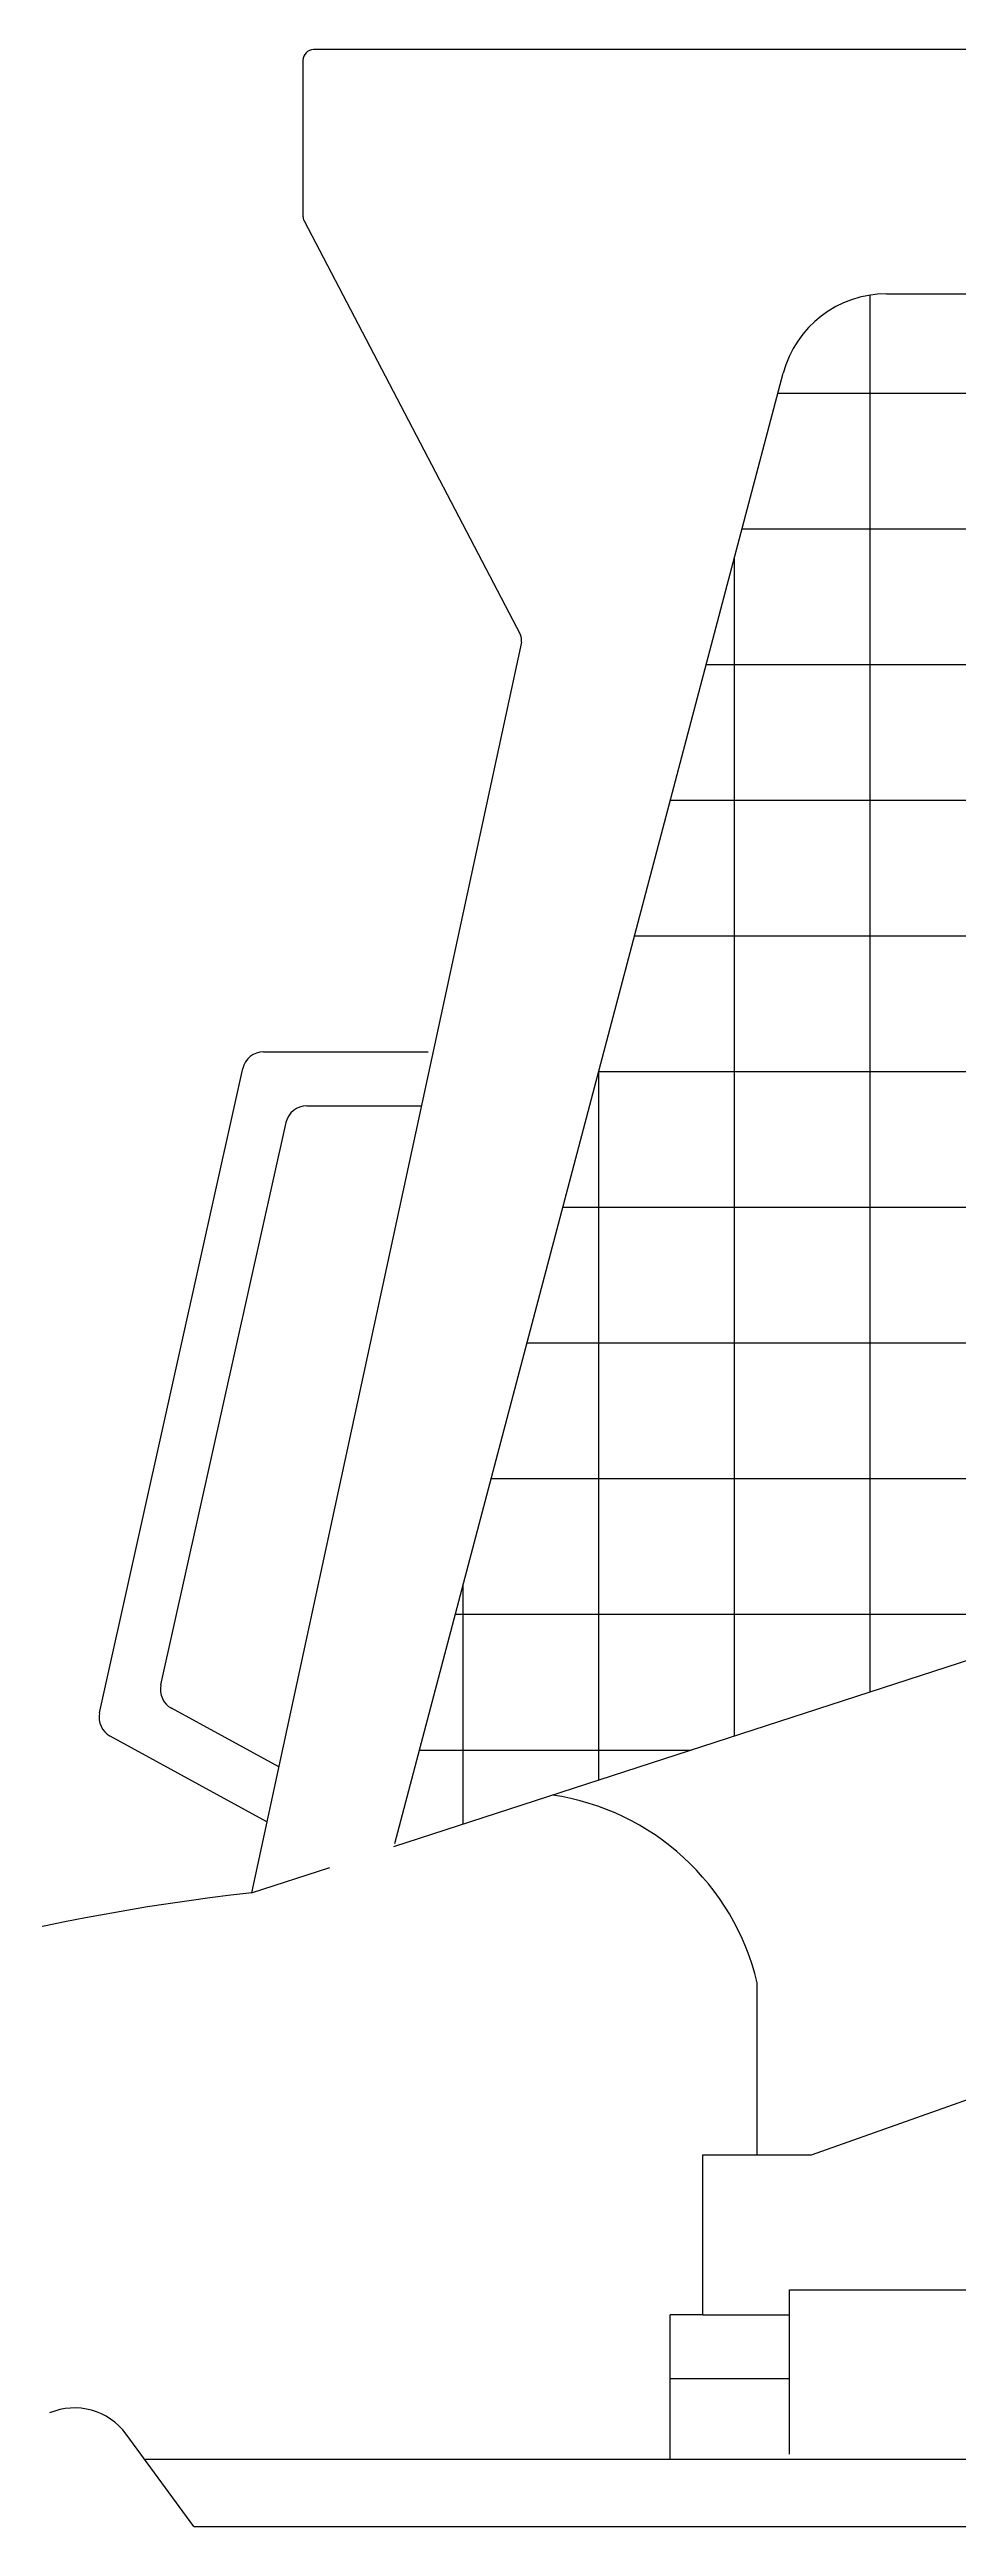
# Model space of a CAD drawing. Extents: x -121210 to 57230, y 84783 to 157800.
# Drawn here: x -31092 to -30671, y 120426 to 121575 of the extents above; entities that cross this region are included whole.
import ezdxf

# ---------------------------------------------------------------- set-up
doc = ezdxf.new("R2010")
doc.units = 0
doc.header["$MEASUREMENT"] = 0
doc.layers.get('0').update_dxf_attribs({"linetype": 'CONTINUOUS'})
doc.styles.add('arial', font='', dxfattribs={"width": 0.8})
doc.styles.get('arial').set_extended_font_data('Arial Black')

# ---------------------------------------------------------------- blocks, each defined once
blk = doc.blocks.new('A$C08295C3F')
h = blk.add_hatch()
h.set_pattern_fill('NET', color=256, scale=39.636823, style=0)
h.set_pattern_definition([(180, (14714.15, 6615.49), (0, 125.8469), []), (90, (14714.15, 6615.49), (125.8469, 8e-15), [])])
edge = h.paths.add_edge_path()
edge.add_line((3019.5, 3663.8), (3704.9, 3663.8))
edge.add_line((3201.6, 2431.2), (3704.9, 3663.8))
edge.add_arc((3019.5, 3564.8), 99, 90, 165.1914)
edge.add_line((2563.3, 2226.5), (2923.8, 3590.1))
edge.add_line((2562.5, 2223.5), (3201.6, 2431.2))
for p, q in [((4383.7, 3890.4), (2488.1, 3890.4)), ((2478.2, 3880.4), (2478.2, 3736)), ((2479.3, 3731.4), (2680, 3347.4)), ((3019.5, 3663.8), (3704.9, 3663.8)), ((2563.3, 2226.5), (2923.8, 3590.1)), ((2680.9, 3340.7), (2430.6, 2180.6)), ((2289.5, 2347.7), (2422.4, 2945.2)), ((2441.7, 2960.7), (2594.4, 2960.7)), ((2346.5, 2373.5), (2462.5, 2895.2)), ((2481.8, 2910.7), (2588.1, 2910.7)), ((2950, 1937.7), (4849.6, 2610.3)), ((2562.5, 2223.5), (3201.6, 2431.2)), ((2455.8, 2297.4), (2356.3, 2351.8)), ((2444.8, 2246.4), (2299.4, 2326)), ((2430.6, 2180.6), (2503.2, 2204.2)), ((2899.5, 1937.7), (2899.5, 2097.1)), ((2849.1, 1937.7), (2950, 1937.7)), ((2849.1, 1789.3), (2849.1, 1937.7)), ((2929.7, 1812.4), (4803.5, 1812.4)), ((2929.7, 1660.1), (2929.7, 1812.4)), ((2818.9, 1655.5), (2818.9, 1789.3)), ((2849.1, 1789.3), (2818.9, 1789.3)), ((2849.1, 1789.3), (2929.7, 1789.3)), ((2929.7, 1730), (2818.9, 1730)), ((2377.1, 1592.9), (2314.2, 1678.6)), ((2331.1, 1655.5), (4712.2, 1655.5)), ((2377.1, 1592.9), (4678.5, 1592.9))]:
    blk.add_line(p, q)
for centre, radius, start, end in [((2488.1, 3880.4), 9.91, 90, 180), ((2488.1, 3736), 9.91, 180, 207.5948), ((2488.1, 3736), 9.91, 180, 207.5948), ((3019.5, 3564.8), 99, 90, 165.1914), ((2671.2, 3342.8), 9.91, 347.8257, 27.5948), ((2441.7, 2940.9), 19.8, 90, 167.4646), ((2481.8, 2890.9), 19.8, 90, 167.4646), ((2365.8, 2369.2), 19.8, 167.4646, 241.3236), ((2308.9, 2343.4), 19.8, 167.4646, 241.3236), ((2676.1, 2044.1), 229.7, 13.3595, 81.608), ((2660.2, 131.5), 2062, 96.3915, 113.7299), ((2266.2, 1643.4), 59.5, 36.2687, 112.8807)]:
    blk.add_arc(centre, radius, start, end)
at = {"style": 'arial', "text_generation_flag": 2}
blk.add_text('DISEÑADO POR: ANGEL LARA', height=0.198, rotation=359.6198, dxfattribs=at).set_placement((2929.7, 1730))

msp = doc.modelspace()

# ---------------------------------------------------------------- block references
at = {"xscale": 0.5, "yscale": 0.5, "zscale": 0.5}
msp.add_blockref('A$C08295C3F', (-32213.8, 119629.3), dxfattribs=at)

doc.saveas('drawing.dxf')
